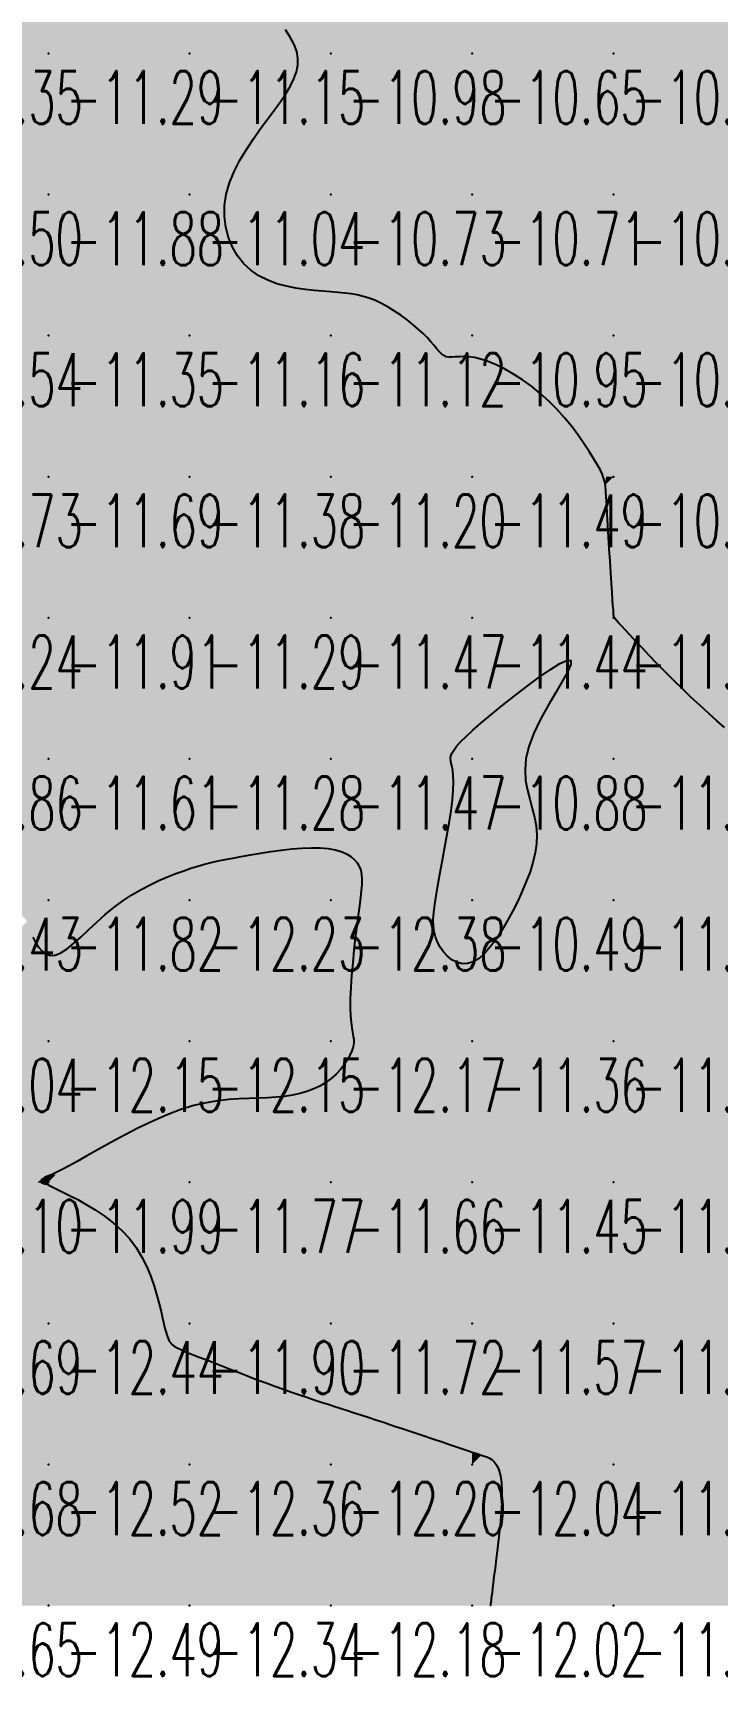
# Model space of a CAD drawing. Header units: millimetres. Extents: x 88261 to 90953, y 390274 to 392322.
# Drawn here: x 90109.2 to 90157.6, y 390372.2 to 390488.7 of the extents above; entities that cross this region are included whole.
import ezdxf
from ezdxf.enums import TextEntityAlignment as Align

# ---------------------------------------------------------------- set-up
doc = ezdxf.new("R2010")
doc.units = ezdxf.units.MM
doc.header["$LTSCALE"] = 25
for name, color, linetype in [('CN_03_00', 7, 'Continuous'), ('COTEAlt', 7, 'Continuous'), ('TN_COLORIAGE', 7, 'Continuous')]:
    doc.layers.add(name, color=color, linetype=linetype)
doc.styles.add('Simplex 1.0', font='Simplex.shx', dxfattribs={"width": 0.99, "height": 2.5})
doc.styles.get("Standard").update_dxf_attribs({"font": 'times.ttf'})

# ---------------------------------------------------------------- blocks, each defined once
blk = doc.blocks.new('COTE')
at = {"color": 0}
blk.add_point((0, 0), dxfattribs=at)
at = {"layer": 'COTEAlt'}
blk.add_attdef('ALT', text='', height=3.75, dxfattribs=at).set_placement((1.25, -1.25), align=Align.TOP_LEFT)

msp = doc.modelspace()

# ---------------------------------------------------------------- linework, layer by layer
at = {"layer": 'CN_03_00', "flags": 128}
for points, elevation in [([(90158.13, 390439.47), (90157.58, 390439.95), (90157, 390440.47), (90156.39, 390441.02), (90155.77, 390441.6), (90155.15, 390442.2), (90154.53, 390442.8), (90153.92, 390443.41), (90153.34, 390444), (90152.79, 390444.57), (90152.28, 390445.11), (90151.82, 390445.59), (90151.41, 390446.03), (90151.08, 390446.39), (90150.82, 390446.68), (90150.62, 390446.89), (90150.48, 390447.05), (90150.38, 390447.16), (90150.33, 390447.24), (90150.3, 390447.28), (90150.29, 390447.31), (90150.29, 390447.33), (90150.28, 390447.35), (90150.28, 390447.4), (90150.27, 390447.48), (90150.26, 390447.62), (90150.25, 390447.83), (90150.22, 390448.12), (90150.2, 390448.52), (90150.16, 390449.04), (90150.12, 390449.69), (90150.07, 390450.44), (90150.02, 390451.26), (90149.96, 390452.12), (90149.91, 390452.98), (90149.86, 390453.81), (90149.81, 390454.58), (90149.78, 390455.24), (90149.75, 390455.79), (90149.72, 390456.22), (90149.69, 390456.58), (90149.64, 390456.88), (90149.56, 390457.16), (90149.45, 390457.44), (90149.31, 390457.75), (90149.11, 390458.11), (90148.85, 390458.54), (90148.54, 390459.04), (90148.17, 390459.6), (90147.76, 390460.19), (90147.3, 390460.8), (90146.8, 390461.41), (90146.26, 390462.02), (90145.68, 390462.6), (90145.08, 390463.15), (90144.45, 390463.66), (90143.81, 390464.11), (90143.17, 390464.52), (90142.55, 390464.88), (90141.95, 390465.17), (90141.39, 390465.41), (90140.88, 390465.58), (90140.42, 390465.69), (90140.02, 390465.74), (90139.66, 390465.76), (90139.35, 390465.75), (90139.08, 390465.73), (90138.83, 390465.71), (90138.62, 390465.71), (90138.42, 390465.75), (90138.25, 390465.83), (90138.08, 390465.96), (90137.91, 390466.12), (90137.73, 390466.32), (90137.54, 390466.56), (90137.32, 390466.81), (90137.07, 390467.1), (90136.78, 390467.4), (90136.44, 390467.71), (90136.06, 390468.04), (90135.65, 390468.36), (90135.21, 390468.68), (90134.76, 390468.98), (90134.3, 390469.26), (90133.84, 390469.51), (90133.4, 390469.72), (90132.96, 390469.89), (90132.54, 390470.02), (90132.11, 390470.13), (90131.68, 390470.2), (90131.23, 390470.26), (90130.75, 390470.31), (90130.24, 390470.35), (90129.69, 390470.39), (90129.08, 390470.44), (90128.44, 390470.51), (90127.78, 390470.61), (90127.1, 390470.74), (90126.43, 390470.92), (90125.78, 390471.17), (90125.16, 390471.48), (90124.59, 390471.87), (90124.08, 390472.34), (90123.64, 390472.9), (90123.28, 390473.52), (90123, 390474.2), (90122.81, 390474.93), (90122.71, 390475.69), (90122.72, 390476.47), (90122.84, 390477.27), (90123.08, 390478.07), (90123.41, 390478.87), (90123.81, 390479.67), (90124.27, 390480.44), (90124.77, 390481.19), (90125.28, 390481.92), (90125.79, 390482.6), (90126.26, 390483.25), (90126.7, 390483.85), (90127.08, 390484.42), (90127.39, 390484.95), (90127.64, 390485.45), (90127.82, 390485.94), (90127.92, 390486.42), (90127.92, 390486.9), (90127.84, 390487.38), (90127.65, 390487.88), (90127.38, 390488.39), (90127.05, 390488.91)], -11), ([(90109.14, 390424.6), (90109.34, 390424.24), (90109.56, 390423.9), (90109.81, 390423.62), (90110.08, 390423.42), (90110.39, 390423.32), (90110.74, 390423.34), (90111.14, 390423.51), (90111.58, 390423.79), (90112.06, 390424.18), (90112.57, 390424.64), (90113.11, 390425.15), (90113.68, 390425.68), (90114.28, 390426.21), (90114.89, 390426.72), (90115.53, 390427.19), (90116.17, 390427.61), (90116.81, 390427.99), (90117.45, 390428.33), (90118.08, 390428.63), (90118.69, 390428.89), (90119.27, 390429.12), (90119.83, 390429.32), (90120.34, 390429.5), (90120.83, 390429.65), (90121.3, 390429.78), (90121.78, 390429.9), (90122.26, 390430.01), (90122.77, 390430.11), (90123.32, 390430.22), (90123.91, 390430.33), (90124.57, 390430.44), (90125.27, 390430.56), (90125.99, 390430.68), (90126.74, 390430.78), (90127.48, 390430.86), (90128.19, 390430.92), (90128.87, 390430.95), (90129.5, 390430.94), (90130.06, 390430.89), (90130.56, 390430.8), (90130.99, 390430.67), (90131.35, 390430.51), (90131.66, 390430.32), (90131.91, 390430.11), (90132.11, 390429.87), (90132.26, 390429.62), (90132.37, 390429.35), (90132.43, 390429.05), (90132.45, 390428.72), (90132.44, 390428.35), (90132.4, 390427.91), (90132.34, 390427.41), (90132.27, 390426.83), (90132.18, 390426.16), (90132.08, 390425.4), (90131.98, 390424.56), (90131.88, 390423.68), (90131.8, 390422.78), (90131.72, 390421.89), (90131.66, 390421.05), (90131.62, 390420.27), (90131.62, 390419.59), (90131.64, 390419.02), (90131.68, 390418.56), (90131.74, 390418.18), (90131.79, 390417.87), (90131.84, 390417.6), (90131.87, 390417.35), (90131.87, 390417.11), (90131.83, 390416.85), (90131.74, 390416.56), (90131.6, 390416.25), (90131.42, 390415.91), (90131.2, 390415.57), (90130.93, 390415.23), (90130.62, 390414.9), (90130.28, 390414.59), (90129.9, 390414.31), (90129.48, 390414.06), (90129.04, 390413.85), (90128.56, 390413.68), (90128.06, 390413.53), (90127.53, 390413.42), (90126.96, 390413.33), (90126.38, 390413.27), (90125.76, 390413.22), (90125.13, 390413.2), (90124.46, 390413.18), (90123.76, 390413.15), (90123.03, 390413.1), (90122.25, 390413.02), (90121.43, 390412.88), (90120.56, 390412.67), (90119.63, 390412.39), (90118.66, 390412.02), (90117.65, 390411.58), (90116.63, 390411.09), (90115.63, 390410.58), (90114.67, 390410.06), (90113.77, 390409.56), (90112.97, 390409.11), (90112.28, 390408.71), (90111.72, 390408.4), (90111.28, 390408.17), (90110.95, 390408), (90110.7, 390407.88), (90110.52, 390407.8), (90110.39, 390407.75), (90110.29, 390407.71), (90110.21, 390407.68), (90110.13, 390407.64), (90110.04, 390407.6), (90109.96, 390407.55), (90109.89, 390407.5), (90109.82, 390407.45), (90109.77, 390407.4), (90109.73, 390407.35), (90109.71, 390407.31), (90109.72, 390407.27), (90109.74, 390407.24), (90109.77, 390407.21), (90109.82, 390407.19), (90109.87, 390407.17), (90109.93, 390407.15), (90109.99, 390407.14), (90110.04, 390407.13), (90110.09, 390407.12), (90110.14, 390407.1), (90110.21, 390407.07), (90110.31, 390407.02), (90110.46, 390406.95), (90110.67, 390406.85), (90110.95, 390406.71), (90111.32, 390406.52), (90111.79, 390406.29), (90112.33, 390406.01), (90112.93, 390405.67), (90113.56, 390405.29), (90114.2, 390404.86), (90114.84, 390404.37), (90115.44, 390403.83), (90115.99, 390403.25), (90116.47, 390402.61), (90116.87, 390401.94), (90117.22, 390401.25), (90117.5, 390400.55), (90117.74, 390399.87), (90117.94, 390399.22), (90118.1, 390398.62), (90118.23, 390398.07), (90118.33, 390397.6), (90118.43, 390397.2), (90118.5, 390396.87), (90118.58, 390396.59), (90118.65, 390396.35), (90118.73, 390396.16), (90118.81, 390395.99), (90118.91, 390395.85), (90119.04, 390395.73), (90119.19, 390395.61), (90119.37, 390395.51), (90119.58, 390395.4), (90119.84, 390395.28), (90120.15, 390395.16), (90120.51, 390395.02), (90120.93, 390394.85), (90121.41, 390394.67), (90121.94, 390394.46), (90122.52, 390394.23), (90123.13, 390393.99), (90123.76, 390393.75), (90124.4, 390393.5), (90125.04, 390393.25), (90125.68, 390393.02), (90126.29, 390392.79), (90126.89, 390392.58), (90127.46, 390392.37), (90128.02, 390392.18), (90128.56, 390392), (90129.07, 390391.83), (90129.57, 390391.66), (90130.05, 390391.51), (90130.52, 390391.35), (90130.97, 390391.21), (90131.43, 390391.06), (90131.89, 390390.91), (90132.38, 390390.75), (90132.89, 390390.59), (90133.44, 390390.41), (90134.04, 390390.21), (90134.69, 390389.99), (90135.38, 390389.76), (90136.08, 390389.53), (90136.79, 390389.29), (90137.47, 390389.06), (90138.12, 390388.84), (90138.71, 390388.64), (90139.22, 390388.47), (90139.65, 390388.33), (90139.99, 390388.21), (90140.26, 390388.12), (90140.48, 390388.05), (90140.66, 390387.99), (90140.82, 390387.93), (90140.97, 390387.88), (90141.13, 390387.83), (90141.3, 390387.77), (90141.48, 390387.69), (90141.66, 390387.57), (90141.84, 390387.4), (90142.01, 390387.16), (90142.15, 390386.85), (90142.26, 390386.44), (90142.34, 390385.93), (90142.36, 390385.3), (90142.35, 390384.57), (90142.31, 390383.78), (90142.24, 390382.96), (90142.15, 390382.13), (90142.06, 390381.32), (90141.96, 390380.56), (90141.88, 390379.88), (90141.8, 390379.31), (90141.74, 390378.84), (90141.69, 390378.46), (90141.66, 390378.15), (90141.63, 390377.91), (90141.6, 390377.73), (90141.59, 390377.59), (90141.58, 390377.48), (90141.57, 390377.4), (90141.56, 390377.34), (90141.55, 390377.3), (90141.55, 390377.27), (90141.55, 390377.25), (90141.55, 390377.24), (90141.55, 390377.24), (90141.55, 390377.24)], -12)]:
    msp.add_lwpolyline(points, dxfattribs=dict(at, elevation=elevation))
at = {"layer": 'CN_03_00', "elevation": -11, "flags": 128}
msp.add_lwpolyline([(90137.65, 390424.63), (90137.56, 390425.01), (90137.51, 390425.42), (90137.5, 390425.87), (90137.53, 390426.36), (90137.6, 390426.92), (90137.7, 390427.55), (90137.82, 390428.27), (90137.97, 390429.08), (90138.13, 390429.95), (90138.3, 390430.86), (90138.47, 390431.79), (90138.62, 390432.7), (90138.76, 390433.56), (90138.86, 390434.35), (90138.92, 390435.03), (90138.94, 390435.6), (90138.92, 390436.05), (90138.88, 390436.4), (90138.83, 390436.69), (90138.77, 390436.92), (90138.74, 390437.11), (90138.73, 390437.29), (90138.75, 390437.47), (90138.83, 390437.67), (90138.97, 390437.89), (90139.17, 390438.16), (90139.46, 390438.47), (90139.83, 390438.84), (90140.3, 390439.27), (90140.87, 390439.77), (90141.56, 390440.34), (90142.36, 390441), (90143.24, 390441.7), (90144.14, 390442.39), (90145.01, 390443.04), (90145.8, 390443.59), (90146.47, 390444), (90146.96, 390444.22), (90147.23, 390444.22), (90147.24, 390443.95), (90147.03, 390443.45), (90146.65, 390442.77), (90146.17, 390441.94), (90145.63, 390441.02), (90145.1, 390440.05), (90144.62, 390439.07), (90144.27, 390438.13), (90144.06, 390437.26), (90144, 390436.46), (90144.04, 390435.72), (90144.17, 390435.03), (90144.33, 390434.38), (90144.51, 390433.74), (90144.68, 390433.12), (90144.79, 390432.5), (90144.84, 390431.87), (90144.81, 390431.23), (90144.71, 390430.58), (90144.55, 390429.91), (90144.35, 390429.24), (90144.09, 390428.56), (90143.8, 390427.87), (90143.48, 390427.17), (90143.13, 390426.47), (90142.76, 390425.78), (90142.37, 390425.12), (90141.97, 390424.5), (90141.56, 390423.95), (90141.15, 390423.48), (90140.74, 390423.11), (90140.33, 390422.86), (90139.93, 390422.74), (90139.54, 390422.73), (90139.17, 390422.83), (90138.82, 390423.01), (90138.5, 390423.26), (90138.22, 390423.56), (90137.98, 390423.9), (90137.79, 390424.26), (90137.65, 390424.63)], close=True, dxfattribs=at)
at = {"layer": 'TN_COLORIAGE', "color": 201}
for points in [[(90110.25, 390487.24, -11), (90110.25, 390495.2, -11), (90120.25, 390497.24, -11), (90116.32, 390497.24, -11)], [(90110.25, 390487.24, -11.05), (90120.25, 390487.24, -11.05), (90120.25, 390497.24, -11.05)], [(90120.25, 390487.24, -11), (90124.59, 390491.58, -11), (90120.25, 390497.24, -11), (90122.24, 390497.24, -11)], [(90100.25, 390487.24, -11), (90108.53, 390495.52, -11), (90110.25, 390487.24, -11), (90110.25, 390495.2, -11)], [(90124.59, 390491.58, -11.15), (90128.92, 390487.24, -11.15), (90120.25, 390487.24, -11.15)], [(90100.25, 390487.24, -11.29), (90100.25, 390477.24, -11.29), (90110.25, 390487.24, -11.29)], [(90100.25, 390477.24, -11.29), (90110.25, 390477.24, -11.29), (90110.25, 390487.24, -11.29)], [(90110.25, 390487.24, -11.15), (90110.25, 390477.24, -11.15), (90120.25, 390487.24, -11.15)], [(90110.25, 390477.24, -11.15), (90120.25, 390477.24, -11.15), (90120.25, 390487.24, -11.15)], [(90120.25, 390487.24, -11), (90128.92, 390487.24, -11), (90120.25, 390477.24, -11), (90126.77, 390483.76, -11)], [(90121.59, 390477.24, -11.04), (90126.77, 390483.76, -11.04), (90120.25, 390477.24, -11.04)], [(90100.25, 390467.24, -11.88), (90110.25, 390467.24, -11.88), (90110.25, 390477.24, -11.88)], [(90100.25, 390477.24, -11.88), (90100.25, 390467.24, -11.88), (90110.25, 390477.24, -11.88)], [(90110.25, 390467.24, -11.04), (90120.25, 390467.24, -11.04), (90120.25, 390477.24, -11.04)], [(90110.25, 390477.24, -11.04), (90110.25, 390467.24, -11.04), (90120.25, 390477.24, -11.04)], [(90120.25, 390467.24, -11), (90123.92, 390470.91, -11), (90120.25, 390477.24, -11), (90121.59, 390477.24, -11)], [(90120.25, 390467.24, -11), (90123.92, 390470.91, -11), (90130.25, 390467.24, -11), (90130.25, 390470.31, -11)], [(90133.2, 390470.2, -11.12), (90130.25, 390470.31, -11.12), (90130.25, 390467.24, -11.12)], [(90133.2, 390470.2, -11.12), (90137.3, 390467.24, -11.12), (90130.25, 390467.24, -11.12)], [(90100.25, 390457.24, -11.35), (90110.25, 390457.24, -11.35), (90110.25, 390467.24, -11.35)], [(90100.25, 390467.24, -11.35), (90100.25, 390457.24, -11.35), (90110.25, 390467.24, -11.35)], [(90110.25, 390467.24, -11.16), (90110.25, 390457.24, -11.16), (90120.25, 390467.24, -11.16)], [(90110.25, 390457.24, -11.16), (90120.25, 390457.24, -11.16), (90120.25, 390467.24, -11.16)], [(90120.25, 390467.24, -11.12), (90120.25, 390457.24, -11.12), (90130.25, 390467.24, -11.12)], [(90120.25, 390457.24, -11.12), (90130.25, 390457.24, -11.12), (90130.25, 390467.24, -11.12)], [(90130.25, 390457.24, -11), (90138.25, 390465.24, -11), (90130.25, 390467.24, -11), (90137.3, 390467.24, -11)], [(90140.25, 390457.24, -11), (90140.25, 390466.31, -11), (90130.25, 390457.24, -11), (90138.25, 390465.24, -11)], [(90146.03, 390463.02, -11.49), (90140.25, 390466.31, -11.49), (90140.25, 390457.24, -11.49)], [(90146.03, 390463.02, -11.49), (90149.73, 390457.24, -11.49), (90140.25, 390457.24, -11.49)], [(90100.25, 390452, -11.69), (90104.65, 390451.64, -11.69), (90100.25, 390457.24, -11.69), (90110.25, 390457.24, -11.69)], [(90107.51, 390447.24, -11.69), (90104.65, 390451.64, -11.69), (90110.25, 390447.24, -11.69), (90110.25, 390457.24, -11.69)], [(90110.25, 390447.24, -11.38), (90120.25, 390447.24, -11.38), (90120.25, 390457.24, -11.38)], [(90110.25, 390457.24, -11.38), (90110.25, 390447.24, -11.38), (90120.25, 390457.24, -11.38)], [(90120.25, 390457.24, -11.2), (90120.25, 390447.24, -11.2), (90130.25, 390457.24, -11.2)], [(90120.25, 390447.24, -11.2), (90130.25, 390447.24, -11.2), (90130.25, 390457.24, -11.2)], [(90130.25, 390457.24, -11.49), (90130.25, 390447.24, -11.49), (90140.25, 390457.24, -11.49)], [(90130.25, 390447.24, -11.49), (90140.25, 390447.24, -11.49), (90140.25, 390457.24, -11.49)], [(90140.25, 390457.24, -11), (90149.73, 390457.24, -11), (90140.25, 390447.24, -11), (90149.67, 390456.66, -11)], [(90140.25, 390447.24, -11), (90149.67, 390456.66, -11), (90150.25, 390447.24, -11), (90150.25, 390447.57, -11)], [(90107.51, 390447.24, -11.86), (90100.25, 390440.85, -11.86), (90110.25, 390447.24, -11.86), (90100.25, 390437.24, -11.86)], [(90100.25, 390437.24, -11.91), (90110.25, 390437.24, -11.91), (90110.25, 390447.24, -11.91)], [(90110.25, 390447.24, -11.29), (90110.25, 390437.24, -11.29), (90120.25, 390447.24, -11.29)], [(90110.25, 390437.24, -11.29), (90120.25, 390437.24, -11.29), (90120.25, 390447.24, -11.29)], [(90120.25, 390437.24, -11.47), (90130.25, 390437.24, -11.47), (90130.25, 390447.24, -11.47)], [(90120.25, 390447.24, -11.47), (90120.25, 390437.24, -11.47), (90130.25, 390447.24, -11.47)], [(90130.25, 390447.24, -11.44), (90130.25, 390437.24, -11.44), (90140.25, 390447.24, -11.44)], [(90130.25, 390437.24, -11), (90138.21, 390437.24, -11), (90140.25, 390447.24, -11), (90140.25, 390439.42, -11)], [(90140.25, 390447.24, -11), (90140.25, 390439.42, -11), (90150.25, 390447.24, -11), (90150.17, 390447.16, -11)], [(90150.25, 390437.24, -11), (90142.44, 390437.24, -11), (90150.25, 390447.24, -11), (90150.17, 390447.16, -11)], [(90150.3, 390447.29, -11), (90150.25, 390447.57, -11), (90150.25, 390447.24, -11)], [(90150.27, 390447.24, -11), (90150.3, 390447.29, -11), (90150.25, 390447.24, -11)], [(90150.25, 390437.24, -11), (90155.1, 390442.09, -11), (90150.25, 390447.24, -11), (90150.27, 390447.24, -11)], [(90150.25, 390437.24, -11), (90155.1, 390442.09, -11), (90160.25, 390437.24, -11), (90160.25, 390437.59, -11)], [(90100.25, 390434.84, -11.61), (90105.5, 390432.49, -11.61), (90100.25, 390437.24, -11.61), (90110.25, 390437.24, -11.61)], [(90107.3, 390427.24, -11.61), (90105.5, 390432.49, -11.61), (90110.25, 390427.24, -11.61), (90110.25, 390437.24, -11.61)], [(90110.25, 390437.24, -11.28), (90110.25, 390427.24, -11.28), (90120.25, 390437.24, -11.28)], [(90114.72, 390427.24, -11.28), (90120.25, 390429.61, -11.28), (90110.25, 390427.24, -11.28), (90120.25, 390437.24, -11.28)], [(90123.24, 390430.24, -11.28), (90120.25, 390429.61, -11.28), (90130.25, 390437.24, -11.28), (90120.25, 390437.24, -11.28)], [(90123.24, 390430.24, -11.47), (90130.25, 390431.41, -11.47), (90130.25, 390437.24, -11.47)], [(90130.25, 390431.41, -11), (90132.77, 390429.76, -11), (90130.25, 390437.24, -11), (90139.44, 390436.43, -11)], [(90139.44, 390436.43, -11.47), (90138.21, 390437.24, -11.47), (90130.25, 390437.24, -11.47)], [(90145.64, 390432.63, -11.43), (90142.44, 390437.24, -11.43), (90150.25, 390437.24, -11.43)], [(90150.25, 390427.24, -11), (90143.74, 390427.24, -11), (90150.25, 390437.24, -11), (90145.64, 390432.63, -11)], [(90150.25, 390427.24, -11.02), (90160.25, 390427.24, -11.02), (90160.25, 390437.24, -11.02)], [(90150.25, 390437.24, -11.02), (90150.25, 390427.24, -11.02), (90160.25, 390437.24, -11.02)], [(90132.77, 390429.76, -11), (90139.44, 390436.43, -11), (90132.26, 390427.24, -11), (90137.57, 390427.24, -11)], [(90107.3, 390427.24, -11.82), (90108.75, 390425.74, -11.82), (90110.25, 390427.24, -11.82)], [(90110.25, 390421.77, -11.82), (90108.75, 390425.74, -11.82), (90110.25, 390427.24, -11.82)], [(90110.25, 390421.77, -11.82), (90114.72, 390427.24, -11.82), (90110.25, 390427.24, -11.82)], [(90131.27, 390418.26, -11), (90132.26, 390427.24, -11), (90137.23, 390424.22, -11), (90137.57, 390427.24, -11)], [(90150.25, 390427.24, -11), (90143.74, 390427.24, -11), (90140.25, 390417.24, -11), (90140.25, 390421.43, -11)], [(90140.25, 390417.24, -11.94), (90150.25, 390417.24, -11.94), (90150.25, 390427.24, -11.94)], [(90150.25, 390427.24, -11.24), (90150.25, 390417.24, -11.24), (90160.25, 390427.24, -11.24)], [(90150.25, 390417.24, -11.24), (90160.25, 390417.24, -11.24), (90160.25, 390427.24, -11.24)], [(90132.37, 390417.24, -11), (90131.27, 390418.26, -11), (90140.25, 390417.24, -11), (90137.23, 390424.22, -11)], [(90137.23, 390424.22, -11.36), (90140.25, 390421.43, -11.36), (90140.25, 390417.24, -11.36)], [(90130.25, 390413.9, -11.36), (90132.37, 390417.24, -11.36), (90130.25, 390407.24, -11.36), (90140.25, 390417.24, -11.36)], [(90130.25, 390407.24, -11.36), (90140.25, 390407.24, -11.36), (90140.25, 390417.24, -11.36)], [(90140.25, 390417.24, -11.32), (90140.25, 390407.24, -11.32), (90150.25, 390417.24, -11.32)], [(90140.25, 390407.24, -11.32), (90150.25, 390407.24, -11.32), (90150.25, 390417.24, -11.32)], [(90150.25, 390417.24, -11.11), (90150.25, 390407.24, -11.11), (90160.25, 390417.24, -11.11)], [(90150.25, 390407.24, -11.11), (90160.25, 390407.24, -11.11), (90160.25, 390417.24, -11.11)], [(90110.79, 390407.78, -11.77), (90120.25, 390413.39, -11.77), (90110.25, 390407.24, -11.77), (90120.25, 390407.24, -11.77)], [(90126.02, 390413.01, -11.66), (90130.25, 390413.9, -11.66), (90120.25, 390407.24, -11.66), (90130.25, 390407.24, -11.66)], [(90120.25, 390413.39, -11.77), (90126.02, 390413.01, -11.77), (90120.25, 390407.24, -11.77)], [(90109.47, 390407.24, -11.99), (90110.25, 390407.77, -11.99), (90110.25, 390407.24, -11.99)], [(90110.79, 390407.78, -11.99), (90110.25, 390407.77, -11.99), (90110.25, 390407.24, -11.99)], [(90109.47, 390407.24, -11.99), (90110.13, 390407.12, -11.99), (90110.25, 390407.24, -11.99)], [(90110.25, 390407.05, -11.99), (90110.13, 390407.12, -11.99), (90110.25, 390407.24, -11.99)], [(90110.25, 390407.05, -11.77), (90116.81, 390403.8, -11.77), (90110.25, 390407.24, -11.77), (90120.25, 390407.24, -11.77)], [(90118.47, 390397.24, -11.77), (90116.81, 390403.8, -11.77), (90120.25, 390397.24, -11.77), (90120.25, 390407.24, -11.77)], [(90120.25, 390397.24, -11.66), (90130.25, 390397.24, -11.66), (90130.25, 390407.24, -11.66)], [(90120.25, 390407.24, -11.66), (90120.25, 390397.24, -11.66), (90130.25, 390407.24, -11.66)], [(90130.25, 390407.24, -11.45), (90130.25, 390397.24, -11.45), (90140.25, 390407.24, -11.45)], [(90130.25, 390397.24, -11.45), (90140.25, 390397.24, -11.45), (90140.25, 390407.24, -11.45)], [(90140.25, 390407.24, -11.25), (90140.25, 390397.24, -11.25), (90150.25, 390407.24, -11.25)], [(90140.25, 390397.24, -11.25), (90150.25, 390397.24, -11.25), (90150.25, 390407.24, -11.25)], [(90150.25, 390407.24, -11.04), (90150.25, 390397.24, -11.04), (90160.25, 390407.24, -11.04)], [(90150.25, 390397.24, -11.04), (90160.25, 390397.24, -11.04), (90160.25, 390407.24, -11.04)], [(90118.47, 390397.24, -11.9), (90118.69, 390395.68, -11.9), (90120.25, 390397.24, -11.9)], [(90120.25, 390395.14, -11.9), (90118.69, 390395.68, -11.9), (90120.25, 390397.24, -11.9)], [(90120.25, 390395.14, -11.72), (90125.89, 390392.88, -11.72), (90120.25, 390397.24, -11.72), (90130.25, 390397.24, -11.72)], [(90130.25, 390391.43, -11.72), (90125.89, 390392.88, -11.72), (90130.25, 390397.24, -11.72)], [(90130.25, 390391.43, -11.57), (90133.43, 390390.42, -11.57), (90130.25, 390397.24, -11.57), (90140.25, 390397.24, -11.57)], [(90140.25, 390388.12, -11.57), (90133.43, 390390.42, -11.57), (90140.25, 390397.24, -11.57)], [(90140.25, 390388.12, -11.42), (90140.91, 390387.9, -11.42), (90140.25, 390397.24, -11.42), (90150.25, 390397.24, -11.42)], [(90142.85, 390387.24, -11.42), (90140.91, 390387.9, -11.42), (90150.25, 390387.24, -11.42), (90150.25, 390397.24, -11.42)], [(90150.25, 390397.24, -11.26), (90150.25, 390387.24, -11.26), (90160.25, 390397.24, -11.26)], [(90150.25, 390387.24, -11.26), (90160.25, 390387.24, -11.26), (90160.25, 390397.24, -11.26)], [(90141.72, 390378.71, -11.86), (90141.55, 390377.24, -11.86), (90150.25, 390387.24, -11.86), (90150.25, 390377.24, -11.86)], [(90141.72, 390378.71, -11.88), (90142.85, 390387.24, -11.88), (90150.25, 390387.24, -11.88)], [(90150.25, 390387.24, -11.72), (90150.25, 390377.24, -11.72), (90160.25, 390387.24, -11.72)], [(90150.25, 390377.24, -11.72), (90160.25, 390377.24, -11.72), (90160.25, 390387.24, -11.72)]]:
    msp.add_solid(points, dxfattribs=at)
at = {"layer": 'TN_COLORIAGE', "color": 191}
for points in [[(90128.92, 390487.24, -10.81), (90124.59, 390491.58, -10.81), (90130.25, 390487.24, -10.81), (90130.25, 390497.24, -10.81)], [(90130.25, 390497.24, -10.59), (90130.25, 390487.24, -10.59), (90140.25, 390497.24, -10.59)], [(90130.25, 390487.24, -10.59), (90140.25, 390487.24, -10.59), (90140.25, 390497.24, -10.59)], [(90140.25, 390497.24, -10.38), (90140.25, 390487.24, -10.38), (90150.25, 390497.24, -10.38)], [(90140.25, 390487.24, -10.38), (90150.25, 390487.24, -10.38), (90150.25, 390497.24, -10.38)], [(90150.25, 390487.24, -10), (90160.03, 390497.02, -10), (90150.25, 390497.24, -10), (90159.89, 390497.24, -10)], [(90159.2, 390487.24, -10.63), (90160.03, 390497.02, -10.63), (90150.25, 390487.24, -10.63)], [(90126.77, 390483.76, -10.73), (90121.59, 390477.24, -10.73), (90130.25, 390487.24, -10.73), (90130.25, 390477.24, -10.73)], [(90126.77, 390483.76, -10.98), (90128.92, 390487.24, -10.98), (90130.25, 390487.24, -10.98)], [(90130.25, 390477.24, -10.65), (90140.25, 390477.24, -10.65), (90140.25, 390487.24, -10.65)], [(90130.25, 390487.24, -10.65), (90130.25, 390477.24, -10.65), (90140.25, 390487.24, -10.65)], [(90140.25, 390477.24, -10.63), (90150.25, 390477.24, -10.63), (90150.25, 390487.24, -10.63)], [(90140.25, 390487.24, -10.63), (90140.25, 390477.24, -10.63), (90150.25, 390487.24, -10.63)], [(90150.25, 390487.24, -10), (90159.2, 390487.24, -10), (90150.25, 390477.24, -10), (90158.91, 390485.9, -10)], [(90160.25, 390477.24, -10), (90160.25, 390485.93, -10), (90150.25, 390477.24, -10), (90158.91, 390485.9, -10)], [(90121.59, 390477.24, -10.73), (90123.92, 390470.91, -10.73), (90130.25, 390477.24, -10.73)], [(90130.25, 390470.31, -10.73), (90123.92, 390470.91, -10.73), (90130.25, 390477.24, -10.73)], [(90130.25, 390470.31, -10.71), (90133.2, 390470.2, -10.71), (90130.25, 390477.24, -10.71), (90140.25, 390477.24, -10.71)], [(90137.3, 390467.24, -10.71), (90133.2, 390470.2, -10.71), (90140.25, 390467.24, -10.71), (90140.25, 390477.24, -10.71)], [(90140.25, 390467.24, -10.47), (90150.25, 390467.24, -10.47), (90150.25, 390477.24, -10.47)], [(90140.25, 390477.24, -10.47), (90140.25, 390467.24, -10.47), (90150.25, 390477.24, -10.47)], [(90150.25, 390467.24, -10.49), (90160.25, 390467.24, -10.49), (90160.25, 390477.24, -10.49)], [(90150.25, 390477.24, -10.49), (90150.25, 390467.24, -10.49), (90160.25, 390477.24, -10.49)], [(90137.3, 390467.24, -10.95), (90138.25, 390465.24, -10.95), (90140.25, 390467.24, -10.95)], [(90138.25, 390465.24, -10.95), (90140.25, 390466.31, -10.95), (90140.25, 390467.24, -10.95)], [(90140.25, 390466.31, -10.64), (90146.03, 390463.02, -10.64), (90140.25, 390467.24, -10.64), (90150.25, 390467.24, -10.64)], [(90149.73, 390457.24, -10.64), (90146.03, 390463.02, -10.64), (90150.25, 390457.24, -10.64), (90150.25, 390467.24, -10.64)], [(90150.25, 390457.24, -10.67), (90160.25, 390457.24, -10.67), (90160.25, 390467.24, -10.67)], [(90150.25, 390467.24, -10.67), (90150.25, 390457.24, -10.67), (90160.25, 390467.24, -10.67)], [(90149.67, 390456.66, -10.97), (90149.73, 390457.24, -10.97), (90150.25, 390457.24, -10.97)], [(90150.25, 390447.57, -10.97), (90149.67, 390456.66, -10.97), (90150.25, 390457.24, -10.97)], [(90150.25, 390447.57, -10.82), (90150.3, 390447.29, -10.82), (90150.25, 390457.24, -10.82), (90160.25, 390457.24, -10.82)], [(90150.3, 390447.29, -10.54), (90150.27, 390447.24, -10.54), (90160.25, 390457.24, -10.54), (90160.25, 390447.24, -10.54)], [(90150.17, 390447.16, -10.88), (90140.25, 390439.42, -10.88), (90140.25, 390437.24, -10.88)], [(90150.17, 390447.16, -10.88), (90142.44, 390437.24, -10.88), (90140.25, 390437.24, -10.88)], [(90150.27, 390447.24, -10.54), (90155.1, 390442.09, -10.54), (90160.25, 390447.24, -10.54)], [(90160.25, 390437.59, -10.54), (90155.1, 390442.09, -10.54), (90160.25, 390447.24, -10.54)], [(90140.25, 390439.42, -10.88), (90138.21, 390437.24, -10.88), (90140.25, 390437.24, -10.88)], [(90139.44, 390436.43, -10.49), (90137.57, 390427.24, -10.49), (90140.25, 390437.24, -10.49), (90140.25, 390427.24, -10.49)], [(90138.21, 390437.24, -10.88), (90139.44, 390436.43, -10.88), (90140.25, 390437.24, -10.88)], [(90142.44, 390437.24, -10.49), (90145.64, 390432.63, -10.49), (90140.25, 390437.24, -10.49), (90140.25, 390427.24, -10.49)], [(90145.64, 390432.63, -10.49), (90143.74, 390427.24, -10.49), (90140.25, 390427.24, -10.49)], [(90137.23, 390424.22, -10.49), (90137.57, 390427.24, -10.49), (90140.25, 390427.24, -10.49)], [(90140.25, 390421.43, -10.49), (90137.23, 390424.22, -10.49), (90140.25, 390427.24, -10.49)], [(90140.25, 390421.43, -10.49), (90143.74, 390427.24, -10.49), (90140.25, 390427.24, -10.49)]]:
    msp.add_solid(points, dxfattribs=at)
at = {"layer": 'TN_COLORIAGE', "color": 211}
for points in [[(90130.25, 390427.24, -12), (90130.25, 390431.41, -12), (90120.25, 390427.24, -12), (90123.24, 390430.24, -12)], [(90132.77, 390429.76, -12.38), (90130.25, 390431.41, -12.38), (90130.25, 390427.24, -12.38)], [(90120.25, 390429.61, -12.23), (90114.72, 390427.24, -12.23), (90120.25, 390427.24, -12.23)], [(90120.25, 390429.61, -12.23), (90123.24, 390430.24, -12.23), (90120.25, 390427.24, -12.23)], [(90132.26, 390427.24, -12.38), (90132.77, 390429.76, -12.38), (90130.25, 390427.24, -12.38)], [(90110.25, 390417.24, -12.23), (90120.25, 390417.24, -12.23), (90120.25, 390427.24, -12.23)], [(90120.25, 390427.24, -12), (90114.72, 390427.24, -12), (90110.25, 390417.24, -12), (90110.25, 390421.77, -12)], [(90120.25, 390427.24, -12.38), (90120.25, 390417.24, -12.38), (90130.25, 390427.24, -12.38)], [(90120.25, 390417.24, -12.38), (90130.25, 390417.24, -12.38), (90130.25, 390427.24, -12.38)], [(90130.25, 390427.24, -12), (90132.26, 390427.24, -12), (90130.25, 390417.24, -12), (90131.27, 390418.26, -12)], [(90100.66, 390417.24, -12), (90100.55, 390417.54, -12), (90110.25, 390417.24, -12), (90108.75, 390425.74, -12)], [(90108.75, 390425.74, -12.15), (90110.25, 390421.77, -12.15), (90110.25, 390417.24, -12.15)], [(90131.27, 390418.26, -12.17), (90132.37, 390417.24, -12.17), (90130.25, 390417.24, -12.17)], [(90100.66, 390417.24, -12.1), (90100.25, 390416.85, -12.1), (90110.25, 390417.24, -12.1), (90100.25, 390407.24, -12.1)], [(90110.25, 390417.24, -12), (90110.25, 390407.77, -12), (90100.25, 390407.24, -12), (90109.47, 390407.24, -12)], [(90110.25, 390417.24, -12), (90110.25, 390407.77, -12), (90120.25, 390417.24, -12), (90110.79, 390407.78, -12)], [(90120.25, 390413.39, -12.15), (90110.79, 390407.78, -12.15), (90120.25, 390417.24, -12.15)], [(90130.25, 390417.24, -12), (90126.02, 390413.01, -12), (90120.25, 390417.24, -12), (90120.25, 390413.39, -12)], [(90130.25, 390413.9, -12.17), (90126.02, 390413.01, -12.17), (90130.25, 390417.24, -12.17)], [(90132.37, 390417.24, -12.17), (90130.25, 390413.9, -12.17), (90130.25, 390417.24, -12.17)], [(90100.25, 390397.24, -12), (90110.13, 390407.12, -12), (90100.25, 390407.24, -12), (90109.47, 390407.24, -12)], [(90100.25, 390397.24, -12), (90110.13, 390407.12, -12), (90110.25, 390397.24, -12), (90110.25, 390407.05, -12)], [(90116.81, 390403.8, -12.44), (90110.25, 390407.05, -12.44), (90110.25, 390397.24, -12.44)], [(90116.81, 390403.8, -12.44), (90118.47, 390397.24, -12.44), (90110.25, 390397.24, -12.44)], [(90100.25, 390397.24, -12.44), (90100.25, 390387.24, -12.44), (90110.25, 390397.24, -12.44)], [(90100.25, 390387.24, -12.44), (90110.25, 390387.24, -12.44), (90110.25, 390397.24, -12.44)], [(90110.25, 390387.24, -12), (90118.69, 390395.68, -12), (90110.25, 390397.24, -12), (90118.47, 390397.24, -12)], [(90110.25, 390387.24, -12), (90118.69, 390395.68, -12), (90120.25, 390387.24, -12), (90120.25, 390395.14, -12)], [(90125.89, 390392.88, -12.36), (90120.25, 390395.14, -12.36), (90120.25, 390387.24, -12.36)], [(90120.25, 390387.24, -12), (90125.89, 390392.88, -12), (90130.25, 390387.24, -12), (90130.25, 390391.43, -12)], [(90133.43, 390390.42, -12.2), (90130.25, 390391.43, -12.2), (90130.25, 390387.24, -12.2)], [(90130.25, 390387.24, -12), (90133.43, 390390.42, -12), (90140.25, 390387.24, -12), (90140.25, 390388.12, -12)], [(90140.91, 390387.9, -12.04), (90140.25, 390388.12, -12.04), (90140.25, 390387.24, -12.04)], [(90140.91, 390387.9, -12.04), (90142.85, 390387.24, -12.04), (90140.25, 390387.24, -12.04)], [(90100.25, 390387.24, -12.52), (90100.25, 390377.24, -12.52), (90110.25, 390387.24, -12.52)], [(90100.25, 390377.24, -12.52), (90110.25, 390377.24, -12.52), (90110.25, 390387.24, -12.52)], [(90110.25, 390377.24, -12.36), (90120.25, 390377.24, -12.36), (90120.25, 390387.24, -12.36)], [(90110.25, 390387.24, -12.36), (90110.25, 390377.24, -12.36), (90120.25, 390387.24, -12.36)], [(90120.25, 390377.24, -12.2), (90130.25, 390377.24, -12.2), (90130.25, 390387.24, -12.2)], [(90120.25, 390387.24, -12.2), (90120.25, 390377.24, -12.2), (90130.25, 390387.24, -12.2)], [(90130.25, 390387.24, -12.04), (90130.25, 390377.24, -12.04), (90140.25, 390387.24, -12.04)], [(90130.25, 390377.24, -12.04), (90140.25, 390377.24, -12.04), (90140.25, 390387.24, -12.04)], [(90140.25, 390387.24, -12), (90142.85, 390387.24, -12), (90140.25, 390377.24, -12), (90141.72, 390378.71, -12)], [(90141.55, 390377.24, -12.02), (90141.72, 390378.71, -12.02), (90140.25, 390377.24, -12.02)]]:
    msp.add_solid(points, dxfattribs=at)

# ---------------------------------------------------------------- block references
at = {"layer": 'COTEAlt'}
ref = msp.add_blockref('COTE', (90100.25, 390487.24), dxfattribs=at)
ref.add_attrib('ALT', '-11.35', dxfattribs={"height": 3.75, "style": 'Simplex 1.0', "width": 0.6}).set_placement((90101.5, 390485.99), align=Align.TOP_LEFT)
ref = msp.add_blockref('COTE', (90110.25, 390487.24), dxfattribs=at)
ref.add_attrib('ALT', '-11.29', dxfattribs={"height": 3.75, "style": 'Simplex 1.0', "width": 0.6}).set_placement((90111.5, 390485.99), align=Align.TOP_LEFT)
ref = msp.add_blockref('COTE', (90120.25, 390487.24), dxfattribs=at)
ref.add_attrib('ALT', '-11.15', dxfattribs={"height": 3.75, "style": 'Simplex 1.0', "width": 0.6}).set_placement((90121.5, 390485.99), align=Align.TOP_LEFT)
ref = msp.add_blockref('COTE', (90130.25, 390487.24), dxfattribs=at)
ref.add_attrib('ALT', '-10.98', dxfattribs={"height": 3.75, "style": 'Simplex 1.0', "width": 0.6}).set_placement((90131.5, 390485.99), align=Align.TOP_LEFT)
ref = msp.add_blockref('COTE', (90140.25, 390487.24), dxfattribs=at)
ref.add_attrib('ALT', '-10.65', dxfattribs={"height": 3.75, "style": 'Simplex 1.0', "width": 0.6}).set_placement((90141.5, 390485.99), align=Align.TOP_LEFT)
ref = msp.add_blockref('COTE', (90150.25, 390487.24), dxfattribs=at)
ref.add_attrib('ALT', '-10.63', dxfattribs={"height": 3.75, "style": 'Simplex 1.0', "width": 0.6}).set_placement((90151.5, 390485.99), align=Align.TOP_LEFT)
ref = msp.add_blockref('COTE', (90100.25, 390477.24), dxfattribs=at)
ref.add_attrib('ALT', '-11.50', dxfattribs={"height": 3.75, "style": 'Simplex 1.0', "width": 0.6}).set_placement((90101.5, 390475.99), align=Align.TOP_LEFT)
ref = msp.add_blockref('COTE', (90110.25, 390477.24), dxfattribs=at)
ref.add_attrib('ALT', '-11.88', dxfattribs={"height": 3.75, "style": 'Simplex 1.0', "width": 0.6}).set_placement((90111.5, 390475.99), align=Align.TOP_LEFT)
ref = msp.add_blockref('COTE', (90120.25, 390477.24), dxfattribs=at)
ref.add_attrib('ALT', '-11.04', dxfattribs={"height": 3.75, "style": 'Simplex 1.0', "width": 0.6}).set_placement((90121.5, 390475.99), align=Align.TOP_LEFT)
ref = msp.add_blockref('COTE', (90130.25, 390477.24), dxfattribs=at)
ref.add_attrib('ALT', '-10.73', dxfattribs={"height": 3.75, "style": 'Simplex 1.0', "width": 0.6}).set_placement((90131.5, 390475.99), align=Align.TOP_LEFT)
ref = msp.add_blockref('COTE', (90140.25, 390477.24), dxfattribs=at)
ref.add_attrib('ALT', '-10.71', dxfattribs={"height": 3.75, "style": 'Simplex 1.0', "width": 0.6}).set_placement((90141.5, 390475.99), align=Align.TOP_LEFT)
ref = msp.add_blockref('COTE', (90150.25, 390477.24), dxfattribs=at)
ref.add_attrib('ALT', '-10.47', dxfattribs={"height": 3.75, "style": 'Simplex 1.0', "width": 0.6}).set_placement((90151.5, 390475.99), align=Align.TOP_LEFT)
ref = msp.add_blockref('COTE', (90100.25, 390467.24), dxfattribs=at)
ref.add_attrib('ALT', '-11.54', dxfattribs={"height": 3.75, "style": 'Simplex 1.0', "width": 0.6}).set_placement((90101.5, 390465.99), align=Align.TOP_LEFT)
ref = msp.add_blockref('COTE', (90110.25, 390467.24), dxfattribs=at)
ref.add_attrib('ALT', '-11.35', dxfattribs={"height": 3.75, "style": 'Simplex 1.0', "width": 0.6}).set_placement((90111.5, 390465.99), align=Align.TOP_LEFT)
ref = msp.add_blockref('COTE', (90120.25, 390467.24), dxfattribs=at)
ref.add_attrib('ALT', '-11.16', dxfattribs={"height": 3.75, "style": 'Simplex 1.0', "width": 0.6}).set_placement((90121.5, 390465.99), align=Align.TOP_LEFT)
ref = msp.add_blockref('COTE', (90130.25, 390467.24), dxfattribs=at)
ref.add_attrib('ALT', '-11.12', dxfattribs={"height": 3.75, "style": 'Simplex 1.0', "width": 0.6}).set_placement((90131.5, 390465.99), align=Align.TOP_LEFT)
ref = msp.add_blockref('COTE', (90140.25, 390467.24), dxfattribs=at)
ref.add_attrib('ALT', '-10.95', dxfattribs={"height": 3.75, "style": 'Simplex 1.0', "width": 0.6}).set_placement((90141.5, 390465.99), align=Align.TOP_LEFT)
ref = msp.add_blockref('COTE', (90150.25, 390467.24), dxfattribs=at)
ref.add_attrib('ALT', '-10.64', dxfattribs={"height": 3.75, "style": 'Simplex 1.0', "width": 0.6}).set_placement((90151.5, 390465.99), align=Align.TOP_LEFT)
ref = msp.add_blockref('COTE', (90100.25, 390457.24), dxfattribs=at)
ref.add_attrib('ALT', '-11.73', dxfattribs={"height": 3.75, "style": 'Simplex 1.0', "width": 0.6}).set_placement((90101.5, 390455.99), align=Align.TOP_LEFT)
ref = msp.add_blockref('COTE', (90110.25, 390457.24), dxfattribs=at)
ref.add_attrib('ALT', '-11.69', dxfattribs={"height": 3.75, "style": 'Simplex 1.0', "width": 0.6}).set_placement((90111.5, 390455.99), align=Align.TOP_LEFT)
ref = msp.add_blockref('COTE', (90120.25, 390457.24), dxfattribs=at)
ref.add_attrib('ALT', '-11.38', dxfattribs={"height": 3.75, "style": 'Simplex 1.0', "width": 0.6}).set_placement((90121.5, 390455.99), align=Align.TOP_LEFT)
ref = msp.add_blockref('COTE', (90130.25, 390457.24), dxfattribs=at)
ref.add_attrib('ALT', '-11.20', dxfattribs={"height": 3.75, "style": 'Simplex 1.0', "width": 0.6}).set_placement((90131.5, 390455.99), align=Align.TOP_LEFT)
ref = msp.add_blockref('COTE', (90140.25, 390457.24), dxfattribs=at)
ref.add_attrib('ALT', '-11.49', dxfattribs={"height": 3.75, "style": 'Simplex 1.0', "width": 0.6}).set_placement((90141.5, 390455.99), align=Align.TOP_LEFT)
ref = msp.add_blockref('COTE', (90150.25, 390457.24), dxfattribs=at)
ref.add_attrib('ALT', '-10.97', dxfattribs={"height": 3.75, "style": 'Simplex 1.0', "width": 0.6}).set_placement((90151.5, 390455.99), align=Align.TOP_LEFT)
ref = msp.add_blockref('COTE', (90100.25, 390447.24), dxfattribs=at)
ref.add_attrib('ALT', '-12.24', dxfattribs={"height": 3.75, "style": 'Simplex 1.0', "width": 0.6}).set_placement((90101.5, 390445.99), align=Align.TOP_LEFT)
ref = msp.add_blockref('COTE', (90110.25, 390447.24), dxfattribs=at)
ref.add_attrib('ALT', '-11.91', dxfattribs={"height": 3.75, "style": 'Simplex 1.0', "width": 0.6}).set_placement((90111.5, 390445.99), align=Align.TOP_LEFT)
ref = msp.add_blockref('COTE', (90120.25, 390447.24), dxfattribs=at)
ref.add_attrib('ALT', '-11.29', dxfattribs={"height": 3.75, "style": 'Simplex 1.0', "width": 0.6}).set_placement((90121.5, 390445.99), align=Align.TOP_LEFT)
ref = msp.add_blockref('COTE', (90130.25, 390447.24), dxfattribs=at)
ref.add_attrib('ALT', '-11.47', dxfattribs={"height": 3.75, "style": 'Simplex 1.0', "width": 0.6}).set_placement((90131.5, 390445.99), align=Align.TOP_LEFT)
ref = msp.add_blockref('COTE', (90140.25, 390447.24), dxfattribs=at)
ref.add_attrib('ALT', '-11.44', dxfattribs={"height": 3.75, "style": 'Simplex 1.0', "width": 0.6}).set_placement((90141.5, 390445.99), align=Align.TOP_LEFT)
ref = msp.add_blockref('COTE', (90150.25, 390447.24), dxfattribs=at)
ref.add_attrib('ALT', '-11.00', dxfattribs={"height": 3.75, "style": 'Simplex 1.0', "width": 0.6}).set_placement((90151.5, 390445.99), align=Align.TOP_LEFT)
ref = msp.add_blockref('COTE', (90100.25, 390437.24), dxfattribs=at)
ref.add_attrib('ALT', '-11.86', dxfattribs={"height": 3.75, "style": 'Simplex 1.0', "width": 0.6}).set_placement((90101.5, 390435.99), align=Align.TOP_LEFT)
ref = msp.add_blockref('COTE', (90110.25, 390437.24), dxfattribs=at)
ref.add_attrib('ALT', '-11.61', dxfattribs={"height": 3.75, "style": 'Simplex 1.0', "width": 0.6}).set_placement((90111.5, 390435.99), align=Align.TOP_LEFT)
ref = msp.add_blockref('COTE', (90120.25, 390437.24), dxfattribs=at)
ref.add_attrib('ALT', '-11.28', dxfattribs={"height": 3.75, "style": 'Simplex 1.0', "width": 0.6}).set_placement((90121.5, 390435.99), align=Align.TOP_LEFT)
ref = msp.add_blockref('COTE', (90130.25, 390437.24), dxfattribs=at)
ref.add_attrib('ALT', '-11.47', dxfattribs={"height": 3.75, "style": 'Simplex 1.0', "width": 0.6}).set_placement((90131.5, 390435.99), align=Align.TOP_LEFT)
ref = msp.add_blockref('COTE', (90140.25, 390437.24), dxfattribs=at)
ref.add_attrib('ALT', '-10.88', dxfattribs={"height": 3.75, "style": 'Simplex 1.0', "width": 0.6}).set_placement((90141.5, 390435.99), align=Align.TOP_LEFT)
ref = msp.add_blockref('COTE', (90150.25, 390437.24), dxfattribs=at)
ref.add_attrib('ALT', '-11.43', dxfattribs={"height": 3.75, "style": 'Simplex 1.0', "width": 0.6}).set_placement((90151.5, 390435.99), align=Align.TOP_LEFT)
ref = msp.add_blockref('COTE', (90100.25, 390427.24), dxfattribs=at)
ref.add_attrib('ALT', '-12.43', dxfattribs={"height": 3.75, "style": 'Simplex 1.0', "width": 0.6}).set_placement((90101.5, 390425.99), align=Align.TOP_LEFT)
ref = msp.add_blockref('COTE', (90110.25, 390427.24), dxfattribs=at)
ref.add_attrib('ALT', '-11.82', dxfattribs={"height": 3.75, "style": 'Simplex 1.0', "width": 0.6}).set_placement((90111.5, 390425.99), align=Align.TOP_LEFT)
ref = msp.add_blockref('COTE', (90120.25, 390427.24), dxfattribs=at)
ref.add_attrib('ALT', '-12.23', dxfattribs={"height": 3.75, "style": 'Simplex 1.0', "width": 0.6}).set_placement((90121.5, 390425.99), align=Align.TOP_LEFT)
ref = msp.add_blockref('COTE', (90130.25, 390427.24), dxfattribs=at)
ref.add_attrib('ALT', '-12.38', dxfattribs={"height": 3.75, "style": 'Simplex 1.0', "width": 0.6}).set_placement((90131.5, 390425.99), align=Align.TOP_LEFT)
ref = msp.add_blockref('COTE', (90140.25, 390427.24), dxfattribs=at)
ref.add_attrib('ALT', '-10.49', dxfattribs={"height": 3.75, "style": 'Simplex 1.0', "width": 0.6}).set_placement((90141.5, 390425.99), align=Align.TOP_LEFT)
ref = msp.add_blockref('COTE', (90150.25, 390427.24), dxfattribs=at)
ref.add_attrib('ALT', '-11.94', dxfattribs={"height": 3.75, "style": 'Simplex 1.0', "width": 0.6}).set_placement((90151.5, 390425.99), align=Align.TOP_LEFT)
ref = msp.add_blockref('COTE', (90100.25, 390417.24), dxfattribs=at)
ref.add_attrib('ALT', '-13.04', dxfattribs={"height": 3.75, "style": 'Simplex 1.0', "width": 0.6}).set_placement((90101.5, 390415.99), align=Align.TOP_LEFT)
ref = msp.add_blockref('COTE', (90110.25, 390417.24), dxfattribs=at)
ref.add_attrib('ALT', '-12.15', dxfattribs={"height": 3.75, "style": 'Simplex 1.0', "width": 0.6}).set_placement((90111.5, 390415.99), align=Align.TOP_LEFT)
ref = msp.add_blockref('COTE', (90120.25, 390417.24), dxfattribs=at)
ref.add_attrib('ALT', '-12.15', dxfattribs={"height": 3.75, "style": 'Simplex 1.0', "width": 0.6}).set_placement((90121.5, 390415.99), align=Align.TOP_LEFT)
ref = msp.add_blockref('COTE', (90130.25, 390417.24), dxfattribs=at)
ref.add_attrib('ALT', '-12.17', dxfattribs={"height": 3.75, "style": 'Simplex 1.0', "width": 0.6}).set_placement((90131.5, 390415.99), align=Align.TOP_LEFT)
ref = msp.add_blockref('COTE', (90140.25, 390417.24), dxfattribs=at)
ref.add_attrib('ALT', '-11.36', dxfattribs={"height": 3.75, "style": 'Simplex 1.0', "width": 0.6}).set_placement((90141.5, 390415.99), align=Align.TOP_LEFT)
ref = msp.add_blockref('COTE', (90150.25, 390417.24), dxfattribs=at)
ref.add_attrib('ALT', '-11.32', dxfattribs={"height": 3.75, "style": 'Simplex 1.0', "width": 0.6}).set_placement((90151.5, 390415.99), align=Align.TOP_LEFT)
ref = msp.add_blockref('COTE', (90100.25, 390407.24), dxfattribs=at)
ref.add_attrib('ALT', '-12.10', dxfattribs={"height": 3.75, "style": 'Simplex 1.0', "width": 0.6}).set_placement((90101.5, 390405.99), align=Align.TOP_LEFT)
ref = msp.add_blockref('COTE', (90110.25, 390407.24), dxfattribs=at)
ref.add_attrib('ALT', '-11.99', dxfattribs={"height": 3.75, "style": 'Simplex 1.0', "width": 0.6}).set_placement((90111.5, 390405.99), align=Align.TOP_LEFT)
ref = msp.add_blockref('COTE', (90120.25, 390407.24), dxfattribs=at)
ref.add_attrib('ALT', '-11.77', dxfattribs={"height": 3.75, "style": 'Simplex 1.0', "width": 0.6}).set_placement((90121.5, 390405.99), align=Align.TOP_LEFT)
ref = msp.add_blockref('COTE', (90130.25, 390407.24), dxfattribs=at)
ref.add_attrib('ALT', '-11.66', dxfattribs={"height": 3.75, "style": 'Simplex 1.0', "width": 0.6}).set_placement((90131.5, 390405.99), align=Align.TOP_LEFT)
ref = msp.add_blockref('COTE', (90140.25, 390407.24), dxfattribs=at)
ref.add_attrib('ALT', '-11.45', dxfattribs={"height": 3.75, "style": 'Simplex 1.0', "width": 0.6}).set_placement((90141.5, 390405.99), align=Align.TOP_LEFT)
ref = msp.add_blockref('COTE', (90150.25, 390407.24), dxfattribs=at)
ref.add_attrib('ALT', '-11.25', dxfattribs={"height": 3.75, "style": 'Simplex 1.0', "width": 0.6}).set_placement((90151.5, 390405.99), align=Align.TOP_LEFT)
ref = msp.add_blockref('COTE', (90100.25, 390397.24), dxfattribs=at)
ref.add_attrib('ALT', '-12.69', dxfattribs={"height": 3.75, "style": 'Simplex 1.0', "width": 0.6}).set_placement((90101.5, 390395.99), align=Align.TOP_LEFT)
ref = msp.add_blockref('COTE', (90110.25, 390397.24), dxfattribs=at)
ref.add_attrib('ALT', '-12.44', dxfattribs={"height": 3.75, "style": 'Simplex 1.0', "width": 0.6}).set_placement((90111.5, 390395.99), align=Align.TOP_LEFT)
ref = msp.add_blockref('COTE', (90120.25, 390397.24), dxfattribs=at)
ref.add_attrib('ALT', '-11.90', dxfattribs={"height": 3.75, "style": 'Simplex 1.0', "width": 0.6}).set_placement((90121.5, 390395.99), align=Align.TOP_LEFT)
ref = msp.add_blockref('COTE', (90130.25, 390397.24), dxfattribs=at)
ref.add_attrib('ALT', '-11.72', dxfattribs={"height": 3.75, "style": 'Simplex 1.0', "width": 0.6}).set_placement((90131.5, 390395.99), align=Align.TOP_LEFT)
ref = msp.add_blockref('COTE', (90140.25, 390397.24), dxfattribs=at)
ref.add_attrib('ALT', '-11.57', dxfattribs={"height": 3.75, "style": 'Simplex 1.0', "width": 0.6}).set_placement((90141.5, 390395.99), align=Align.TOP_LEFT)
ref = msp.add_blockref('COTE', (90150.25, 390397.24), dxfattribs=at)
ref.add_attrib('ALT', '-11.42', dxfattribs={"height": 3.75, "style": 'Simplex 1.0', "width": 0.6}).set_placement((90151.5, 390395.99), align=Align.TOP_LEFT)
ref = msp.add_blockref('COTE', (90100.25, 390387.24), dxfattribs=at)
ref.add_attrib('ALT', '-12.68', dxfattribs={"height": 3.75, "style": 'Simplex 1.0', "width": 0.6}).set_placement((90101.5, 390385.99), align=Align.TOP_LEFT)
ref = msp.add_blockref('COTE', (90110.25, 390387.24), dxfattribs=at)
ref.add_attrib('ALT', '-12.52', dxfattribs={"height": 3.75, "style": 'Simplex 1.0', "width": 0.6}).set_placement((90111.5, 390385.99), align=Align.TOP_LEFT)
ref = msp.add_blockref('COTE', (90120.25, 390387.24), dxfattribs=at)
ref.add_attrib('ALT', '-12.36', dxfattribs={"height": 3.75, "style": 'Simplex 1.0', "width": 0.6}).set_placement((90121.5, 390385.99), align=Align.TOP_LEFT)
ref = msp.add_blockref('COTE', (90130.25, 390387.24), dxfattribs=at)
ref.add_attrib('ALT', '-12.20', dxfattribs={"height": 3.75, "style": 'Simplex 1.0', "width": 0.6}).set_placement((90131.5, 390385.99), align=Align.TOP_LEFT)
ref = msp.add_blockref('COTE', (90140.25, 390387.24), dxfattribs=at)
ref.add_attrib('ALT', '-12.04', dxfattribs={"height": 3.75, "style": 'Simplex 1.0', "width": 0.6}).set_placement((90141.5, 390385.99), align=Align.TOP_LEFT)
ref = msp.add_blockref('COTE', (90150.25, 390387.24), dxfattribs=at)
ref.add_attrib('ALT', '-11.88', dxfattribs={"height": 3.75, "style": 'Simplex 1.0', "width": 0.6}).set_placement((90151.5, 390385.99), align=Align.TOP_LEFT)
ref = msp.add_blockref('COTE', (90100.25, 390377.24), dxfattribs=at)
ref.add_attrib('ALT', '-12.65', dxfattribs={"height": 3.75, "style": 'Simplex 1.0', "width": 0.6}).set_placement((90101.5, 390375.99), align=Align.TOP_LEFT)
ref = msp.add_blockref('COTE', (90110.25, 390377.24), dxfattribs=at)
ref.add_attrib('ALT', '-12.49', dxfattribs={"height": 3.75, "style": 'Simplex 1.0', "width": 0.6}).set_placement((90111.5, 390375.99), align=Align.TOP_LEFT)
ref = msp.add_blockref('COTE', (90120.25, 390377.24), dxfattribs=at)
ref.add_attrib('ALT', '-12.34', dxfattribs={"height": 3.75, "style": 'Simplex 1.0', "width": 0.6}).set_placement((90121.5, 390375.99), align=Align.TOP_LEFT)
ref = msp.add_blockref('COTE', (90130.25, 390377.24), dxfattribs=at)
ref.add_attrib('ALT', '-12.18', dxfattribs={"height": 3.75, "style": 'Simplex 1.0', "width": 0.6}).set_placement((90131.5, 390375.99), align=Align.TOP_LEFT)
ref = msp.add_blockref('COTE', (90140.25, 390377.24), dxfattribs=at)
ref.add_attrib('ALT', '-12.02', dxfattribs={"height": 3.75, "style": 'Simplex 1.0', "width": 0.6}).set_placement((90141.5, 390375.99), align=Align.TOP_LEFT)
ref = msp.add_blockref('COTE', (90150.25, 390377.24), dxfattribs=at)
ref.add_attrib('ALT', '-11.86', dxfattribs={"height": 3.75, "style": 'Simplex 1.0', "width": 0.6}).set_placement((90151.5, 390375.99), align=Align.TOP_LEFT)

doc.saveas('drawing.dxf')
